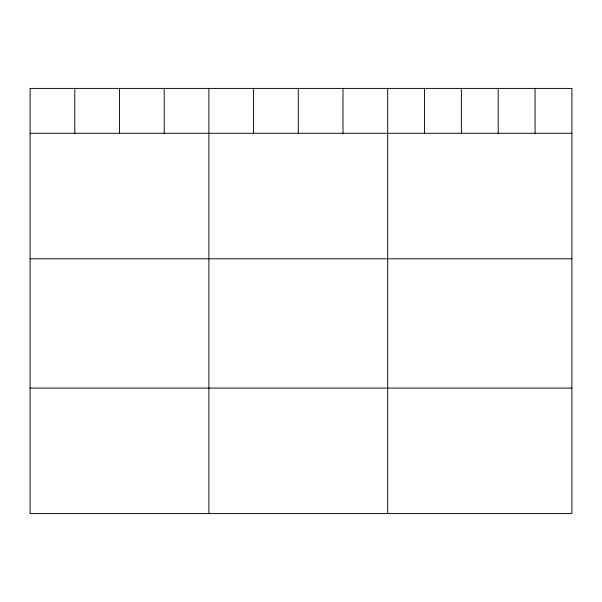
<?xml version="1.0" encoding="UTF-8"?>
<svg xmlns="http://www.w3.org/2000/svg" width="602" height="602" viewBox="0 0 602 602"><rect width="100%" height="100%" fill="white"/><g stroke="black" fill="none" stroke-linecap="round" stroke-linejoin="round"><path stroke-width="0.9" d="M571.9 133.283L571.9 513.589L30.1 513.589L30.1 88.411L571.9 88.411L571.9 133.283L30.1 133.283M30.1 258.785L571.9 258.785M30.1 388.094L571.9 388.094M535.058 88.411L535.058 133.283M498.215 88.411L498.215 133.283M461.373 88.411L461.373 133.283M424.53 88.411L424.53 133.283M387.688 88.411L387.688 513.589M342.989 88.411L342.989 133.283M298.291 88.411L298.291 133.283M253.592 88.411L253.592 133.283M208.894 88.411L208.894 513.589M164.195 88.411L164.195 133.283M119.497 88.411L119.497 133.283M74.799 88.411L74.799 133.283"/></g></svg>
